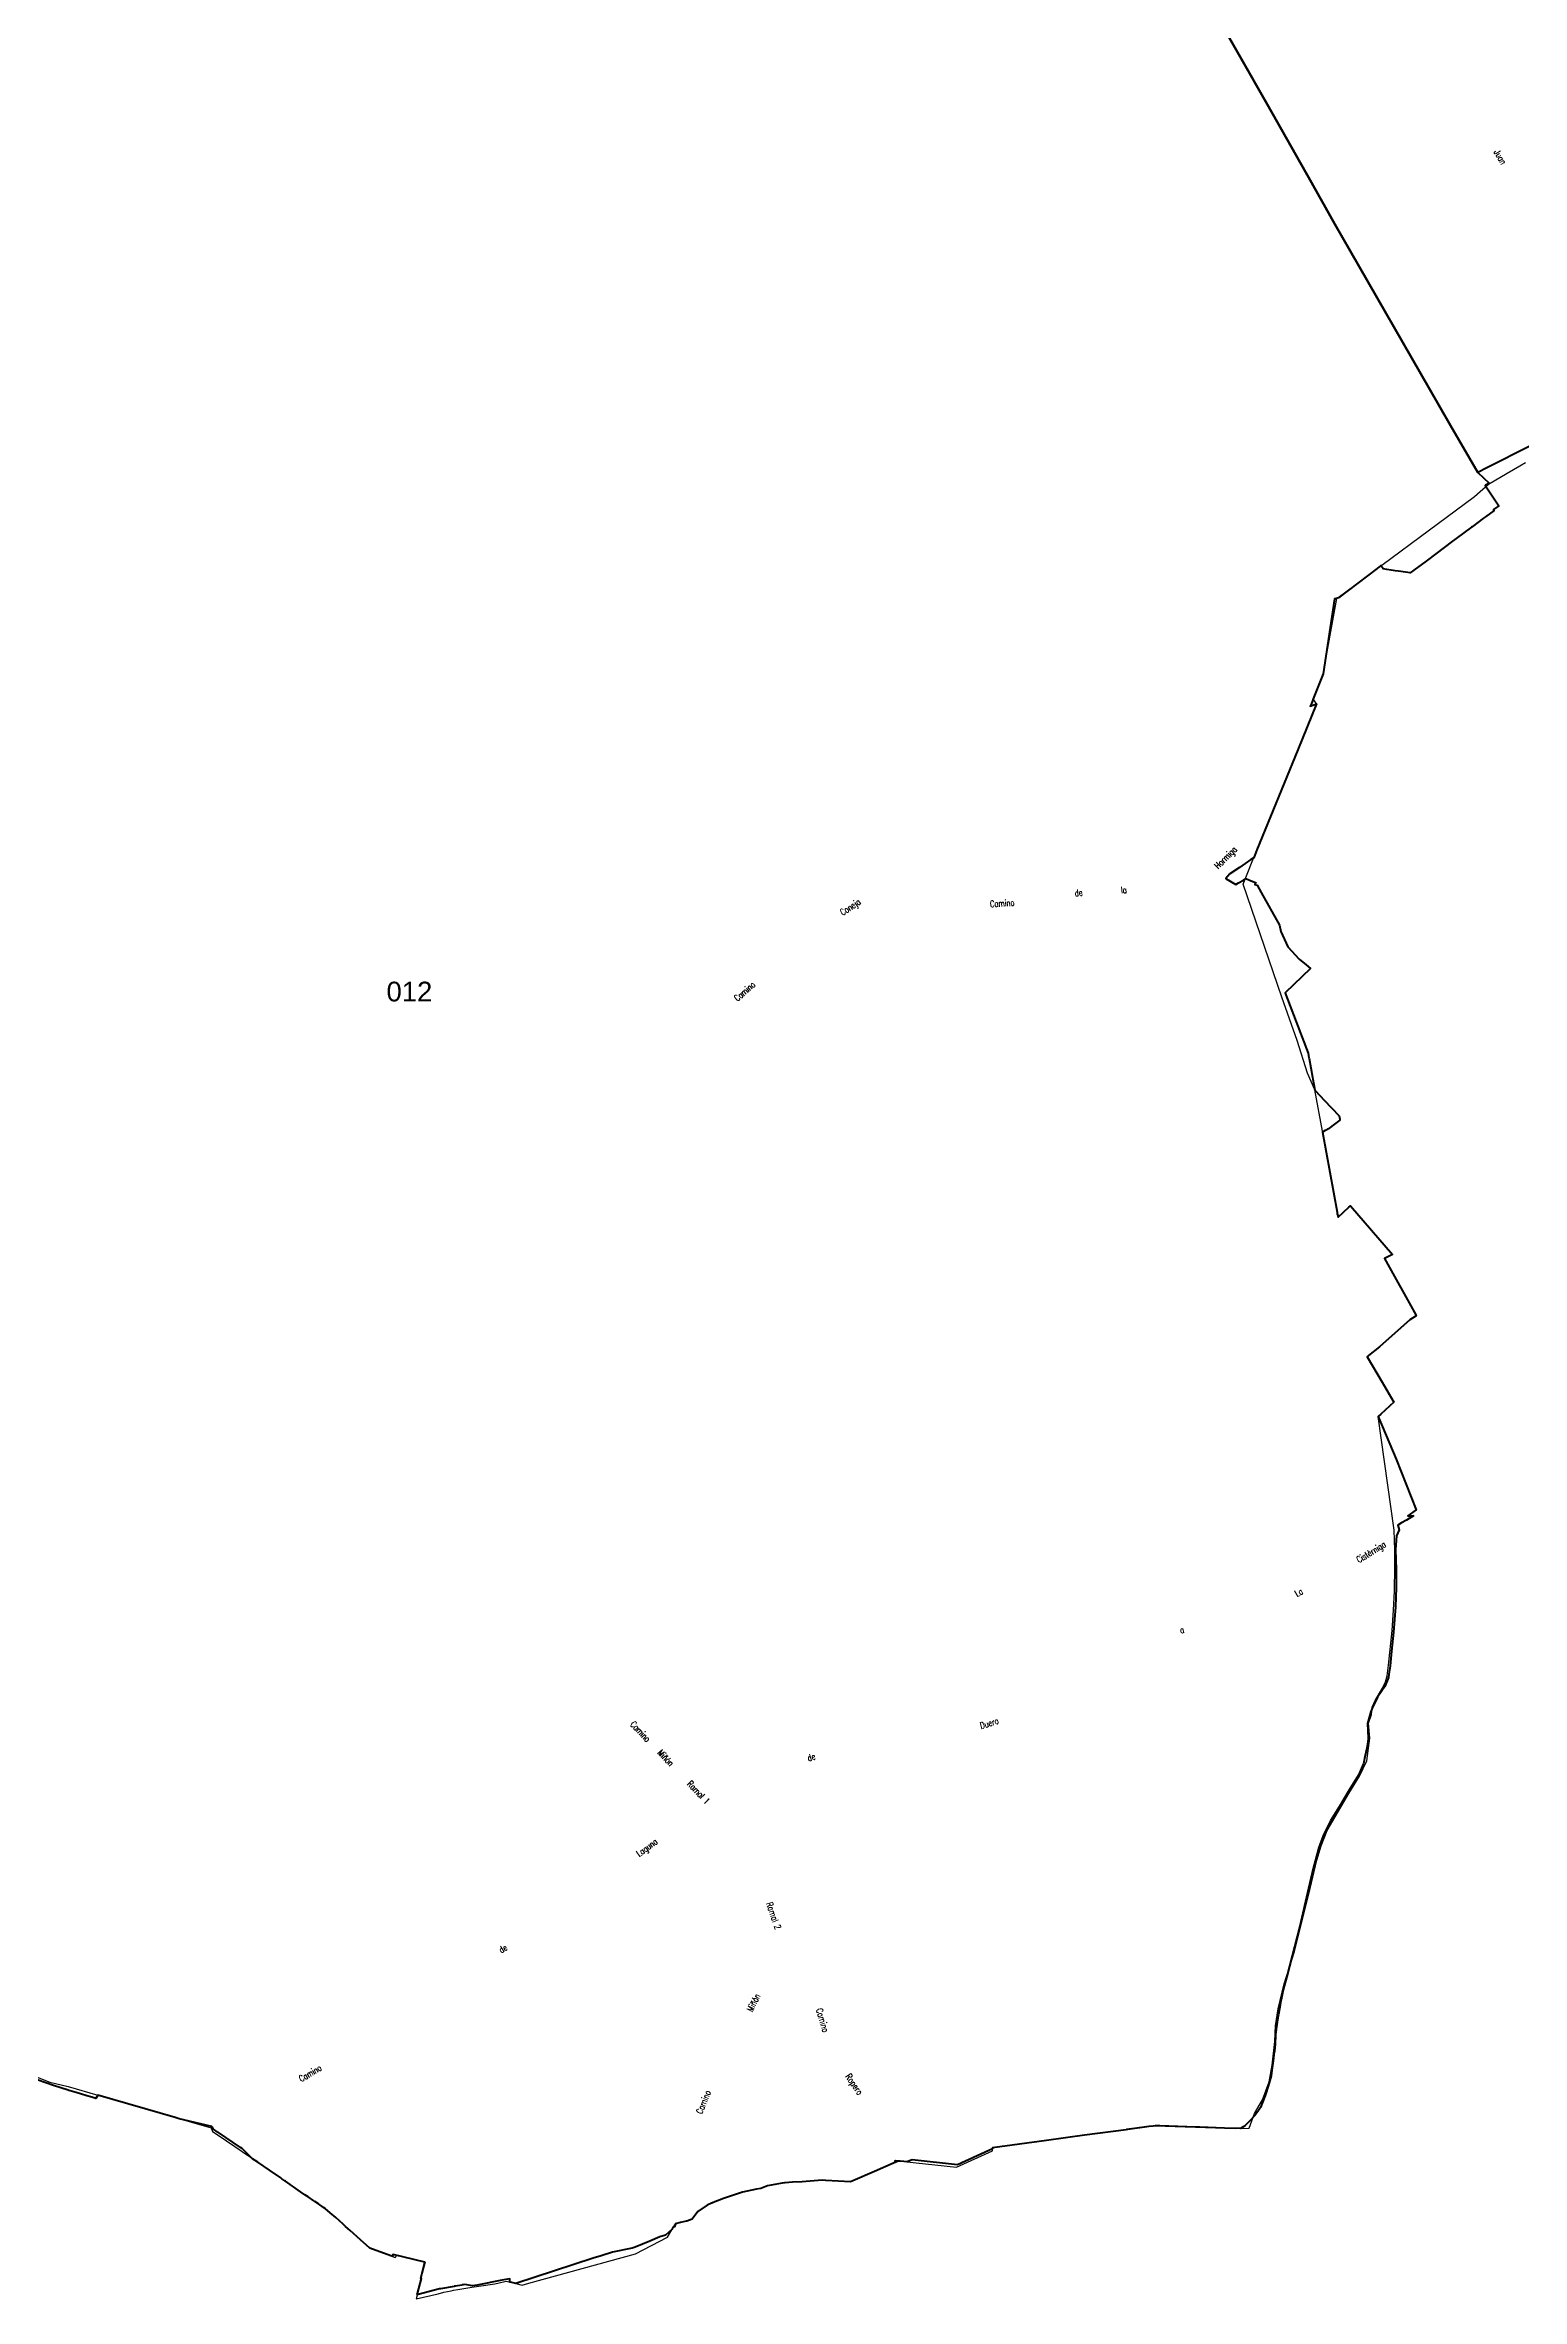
# Model space of a CAD drawing. Header units: metres. Extents: x 339638 to 364279, y 4598373 to 4630956.
# Drawn here: x 356890 to 359143, y 4605780 to 4609217 of the extents above; entities that cross this region are included whole.
import ezdxf
from ezdxf.enums import TextEntityAlignment as Align

# ---------------------------------------------------------------- set-up
doc = ezdxf.new("R2010")
doc.units = ezdxf.units.M
for name, color, linetype, lineweight in [('caminos', 1, 'Continuous', 0), ('poligonos_rusticos', 42, 'Continuous', 40), ('termino', 6, 'Continuous', 25)]:
    doc.layers.add(name, color=color, linetype=linetype, lineweight=lineweight)
doc.layers.add('poligonos_rustico_txt', color=7, linetype='Continuous')
doc.styles.add('Arial', font='arial.ttf')
doc.styles.add('caminos', font='simplex.shx', dxfattribs={"width": 0.75})

msp = doc.modelspace()

# ---------------------------------------------------------------- linework, layer by layer
at = {"layer": 'poligonos_rusticos'}
for points in [[(358617.8, 4609366.5), (358713.4, 4609199), (358754.2, 4609126.8), (358813.2, 4609022.5), (358817.3, 4609015.2), (358857.6, 4608943.9), (358881.2, 4608902.8), (359002.5, 4608691.4), (359034.1, 4608636.7), (359075.7, 4608564.9), (359092.8, 4608548.7), (359087.5, 4608545.5), (359087.1, 4608545.1), (359088.3, 4608543.1), (359107.8, 4608514.1), (359099.5, 4608508.3), (359100.4, 4608507.2), (359087.3, 4608497.4), (359084.4, 4608495.2), (359067, 4608482.2), (359066.1, 4608481.5), (359042.8, 4608464.1), (359037.2, 4608460), (358999, 4608431.4), (358996.7, 4608429.7), (358978.2, 4608415.9), (358974.2, 4608412.9), (358972.6, 4608411.7), (358954.6, 4608414.4), (358949.7, 4608415.1), (358943.4, 4608416), (358936.8, 4608417), (358931.4, 4608417.8), (358928, 4608422.9), (358927, 4608422.2), (358922.9, 4608419), (358922.2, 4608418.5), (358863.2, 4608373.8), (358857.3, 4608372.1), (358839.9, 4608258), (358824.7, 4608219.8), (358822.9, 4608215.3), (358820.5, 4608209.2), (358820.1, 4608208.4), (358829.5, 4608212.4), (358801, 4608142.1), (358738.9, 4607989.4), (358733.9, 4607977.1), (358729.6, 4607974.6), (358712.1, 4607962.4), (358697.5, 4607952.8), (358693.9, 4607948.9), (358691.2, 4607946), (358691.8, 4607945.3), (358706.5, 4607936.7), (358710.8, 4607939.1), (358718.4, 4607943.3), (358721.8, 4607945.8), (358727.6, 4607943.4), (358736.8, 4607939.8), (358737, 4607939.6), (358735.7, 4607936.8), (358739.3, 4607935.4), (358745.5, 4607924.3), (358773.4, 4607874.4), (358775.3, 4607865.2), (358785.9, 4607841.6), (358803.1, 4607822.7), (358813.8, 4607814.1), (358820.6, 4607808.6), (358781.7, 4607771.4), (358782.9, 4607768.3), (358816.9, 4607679.6), (358818.2, 4607672.3), (358818.4, 4607671.4), (358823.6, 4607643), (358824.1, 4607639.8), (358825.6, 4607631.5), (358827.2, 4607623), (358835.2, 4607614.5), (358841.4, 4607607.8), (358864.2, 4607583.6), (358865.3, 4607578.6), (358865.1, 4607577.1), (358855.2, 4607569.4), (358850.6, 4607565.8), (358847.8, 4607563.8), (358844.2, 4607561.9), (358843.1, 4607561.3), (358838.8, 4607558.9), (358861, 4607436.8), (358861.2, 4607436.1), (358861.5, 4607434.1), (358861.3, 4607434), (358861.5, 4607434.1), (358862.7, 4607429.1), (358878.9, 4607444.3), (358881.5, 4607446.7), (358945.7, 4607372.2), (358938.3, 4607368.6), (358933.3, 4607366.2), (358981.1, 4607280.2), (358981.9, 4607278.9), (358971.9, 4607272.8), (358925.7, 4607231.3), (358908.9, 4607218.1), (358906.8, 4607216.4), (358907, 4607216.1), (358929.7, 4607177.5), (358947.6, 4607147.2), (358927.8, 4607128.9), (358923.9, 4607125.4), (358924.5, 4607122.7), (358951.3, 4607060.2), (358981.9, 4606982.9), (358969, 4606974), (358977.6, 4606974), (358966.7, 4606967), (358959.3, 4606963.3), (358953.9, 4606959.6), (358955.5, 4606952.7), (358951.6, 4606943.2), (358950, 4606922.3), (358951.1, 4606892.2), (358951.3, 4606864.6), (358949.9, 4606835.2), (358946.9, 4606796.2), (358943.9, 4606767.4), (358942, 4606745.3), (358941.9, 4606744.5), (358940.2, 4606732.4), (358940.2, 4606732.4), (358939.5, 4606727.3), (358933.7, 4606713.5), (358923.9, 4606698.6), (358922.9, 4606697.4), (358922.9, 4606696.6), (358914.8, 4606680.3), (358912.8, 4606676.3), (358912.5, 4606675.5), (358907.5, 4606657), (358908.7, 4606635.4), (358907.7, 4606628.3), (358906.4, 4606619.4), (358903.6, 4606606.1), (358901.9, 4606598.2), (358901.1, 4606596.3), (358893.6, 4606578.2), (358879.4, 4606555.5), (358864.5, 4606530.7), (358850.9, 4606508.6), (358840.7, 4606488.4), (358835.4, 4606473.7), (358832.8, 4606466.5), (358832.6, 4606465.9), (358824.6, 4606436), (358815.7, 4606399.1), (358804.2, 4606348), (358784.3, 4606271.3), (358779, 4606250.8), (358775.7, 4606235.9), (358775, 4606231.6), (358774.2, 4606227.4), (358771.6, 4606213.2), (358771.4, 4606212), (358768.8, 4606194.4), (358767.3, 4606182.7), (358767.3, 4606182.4), (358766.4, 4606167.5), (358766.1, 4606163.8), (358765.5, 4606156.2), (358765.3, 4606156.2), (358764.1, 4606147.4), (358763.7, 4606142.8), (358761.7, 4606128.5), (358760.4, 4606119.6), (358757.4, 4606109), (358753, 4606094.6), (358751.4, 4606089.6), (358744.1, 4606071.5), (358741, 4606066.8), (358735.4, 4606059.5), (358726.9, 4606050.1), (358720.8, 4606044), (358718.9, 4606042.4), (358713.7, 4606039.4), (358689.1, 4606040.1), (358651.9, 4606041.7), (358645.7, 4606041.5), (358590.5, 4606043.4), (358583.6, 4606043.7), (358580.6, 4606043.2), (358574.4, 4606042.4), (358574.1, 4606042.4), (358551.9, 4606039.4), (358539.9, 4606037.7), (358539.2, 4606037.6), (358475.9, 4606029.2), (358417.7, 4606021.1), (358335.3, 4606009.9), (358335.3, 4606008.2), (358329.8, 4606005.7), (358282.1, 4605984), (358213.2, 4605991.6), (358211.4, 4605991.3), (358205.3, 4605988.8), (358200.2, 4605989.3), (358194.9, 4605989.7), (358188.1, 4605990.2), (358186.3, 4605989.5), (358187.8, 4605987.9), (358181.1, 4605985), (358160, 4605976), (358159, 4605975.6), (358118.7, 4605958.2), (358081.5, 4605959.9), (358081.2, 4605959.9), (358075.8, 4605960.6), (358045.2, 4605958.2), (358030.4, 4605957.5), (358019.1, 4605956.7), (358018.1, 4605956.7), (358014.7, 4605956), (357992.3, 4605951.8), (357982.3, 4605948), (357975.4, 4605946.9), (357954.4, 4605942.3), (357925.1, 4605932.8), (357907.1, 4605925.4), (357900.4, 4605922.6), (357886.2, 4605913), (357877.4, 4605901.2), (357869.2, 4605898.2), (357868.1, 4605898.1), (357859.8, 4605895.9), (357851.9, 4605893.9), (357850.7, 4605889.5), (357847.7, 4605888.4), (357846.4, 4605885.3), (357836.9, 4605877), (357828.1, 4605874.2), (357813.1, 4605867.7), (357790.4, 4605858.7), (357786, 4605856.9), (357756, 4605851.1), (357738.4, 4605845.4), (357726.6, 4605841.5), (357608.3, 4605803), (357602.3, 4605804.4), (357599.2, 4605805.1), (357599.1, 4605810.2), (357587.3, 4605807.9), (357549.5, 4605800.7), (357542.2, 4605799.7), (357530.6, 4605801.3), (357528, 4605801), (357526.7, 4605800.8), (357526, 4605800.6), (357516.7, 4605799.1), (357515.2, 4605798.8), (357514.5, 4605798.7), (357493.4, 4605795), (357492.1, 4605794.7), (357459.4, 4605786.4), (357458.2, 4605786.1), (357458.6, 4605787.6), (357464.5, 4605810.7), (357463.7, 4605810.8), (357469.8, 4605835.7), (357421.2, 4605847.2), (357420, 4605844.6), (357417.9, 4605845.4), (357385.7, 4605857), (357371.6, 4605869.8), (357356, 4605883.9), (357348.7, 4605889.9), (357345.2, 4605893.7), (357334.1, 4605903.8), (357325.5, 4605910.9), (357317.5, 4605917.5), (357315.1, 4605919.2), (357307.3, 4605924.5), (357301.7, 4605928.3), (357300.2, 4605929.3), (357291.8, 4605935), (357286.8, 4605938.5), (357280.1, 4605943.1), (357257.2, 4605958.9), (357256.1, 4605959.7), (357251.5, 4605962.8), (357250, 4605964.2), (357232.9, 4605975.8), (357214.8, 4605988.2), (357207, 4605993.4), (357204.5, 4605995.9), (357190.9, 4606008.9), (357188.8, 4606010.4), (357154.8, 4606033.4), (357154.7, 4606033.5), (357151, 4606036), (357150.9, 4606036.1), (357149.6, 4606037), (357147.5, 4606038.4), (357145.4, 4606041.9), (357145, 4606042.6), (357094.8, 4606054.2), (357089, 4606056), (356971.2, 4606090.2), (356967.8, 4606085.2), (356964.8, 4606086.1), (356961.6, 4606087.1), (356954.3, 4606089.3), (356944.5, 4606092.3), (356934.6, 4606095.3), (356926.9, 4606097.6), (356925.9, 4606097.9), (356903.5, 4606104.8), (356856.8, 4606121.5)], [(359222.8, 4608639.1), (359089.2, 4608572.1), (359075.7, 4608564.9), (359034.1, 4608636.7), (359002.5, 4608691.4), (358881.2, 4608902.8), (358857.6, 4608943.9), (358817.3, 4609015.2), (358813.2, 4609022.5), (358754.2, 4609126.8), (358713.4, 4609199), (358617.8, 4609366.5)]]:
    msp.add_lwpolyline(points, dxfattribs=at)
at = {"layer": 'termino'}
for points in [[(358727.1, 4606039.9), (358735.3, 4606062.1), (358747.4, 4606083), (358757.3, 4606110.5), (358761.9, 4606135.8), (358766.1, 4606172), (358766.9, 4606195.9), (358771.3, 4606221.8), (358780.4, 4606260.1), (358795.9, 4606309.3), (358817.9, 4606396.6), (358830, 4606448.6), (358836.6, 4606470.5), (358845.7, 4606494.1), (358879, 4606550.5), (358895.3, 4606576.6), (358906.6, 4606600.1), (358911, 4606634.5), (358909, 4606657.8), (358913.5, 4606671), (358914.8, 4606681.9), (358919.3, 4606692.4), (358930.3, 4606711.2), (358934.9, 4606720.6), (358937.2, 4606729.6), (358939.3, 4606746), (358944.9, 4606798.8), (358947.1, 4606829.7), (358948.8, 4606859.1), (358949.3, 4606895.9), (358949.3, 4606921.7), (358947.9, 4606952.2), (358923.9, 4607125.4), (358947.6, 4607147.2), (358906.8, 4607216.4), (358925.7, 4607231.3), (358971.9, 4607272.8), (358981.9, 4607278.9), (358933.3, 4607366.2), (358945.7, 4607372.2), (358881.5, 4607446.7), (358862.7, 4607429.1), (358838.7, 4607560.6), (358827.1, 4607623.7), (358815.7, 4607648.9), (358800.2, 4607698.7), (358776.9, 4607764.6), (358717.6, 4607937.1), (358738.9, 4607989.4), (358801, 4608142.1), (358829.5, 4608212.4), (358824.7, 4608219.8), (358839.9, 4608258), (358860.9, 4608372.9), (359070.8, 4608528.3), (359092.1, 4608547.1), (359120.4, 4608563.7), (359139.7, 4608574.9), (359148.5, 4608580)], [(356828.4, 4606137.7), (356898, 4606109.9), (356925.6, 4606103.6), (356971.2, 4606090.5), (357143.9, 4606040.6), (357145.8, 4606035), (357155.8, 4606028.3), (357250, 4605964.2), (357251.5, 4605962.8), (357317.5, 4605917.5), (357334.2, 4605903.6), (357385.7, 4605857), (357424.7, 4605842.9), (357427.1, 4605845.7), (357470.1, 4605835.6), (357463.7, 4605810.8), (357464.5, 4605810.7), (357456.4, 4605779.5), (357489.8, 4605787.2), (357498.9, 4605789.9), (357510.1, 4605792), (357513.6, 4605792.9), (357519.9, 4605793.9), (357532.2, 4605796), (357541.4, 4605797.5), (357552.1, 4605799.1), (357576.3, 4605802.6), (357583.2, 4605804), (357593.6, 4605806.5), (357608.3, 4605802.9), (357618, 4605800.7), (357628.2, 4605803.8), (357791.2, 4605848.5), (357839.7, 4605873.5), (357848.3, 4605888.6), (357851.9, 4605893.9), (357868.2, 4605898.1), (357869.2, 4605898.2), (357877.4, 4605901.2), (357886.2, 4605913), (357900.4, 4605922.6), (357925.1, 4605932.8), (357954.4, 4605942.3), (357975.4, 4605946.9), (357982.3, 4605948), (357992.3, 4605951.8), (358018, 4605956.7), (358022.1, 4605956.9), (358030.4, 4605957.5), (358045.2, 4605958.2), (358075.8, 4605960.6), (358081.2, 4605960.6), (358118.7, 4605958.2), (358191.9, 4605989.7), (358200.2, 4605989.3), (358280.4, 4605980.5), (358335.4, 4606005.5), (358335.3, 4606009.9), (358411.9, 4606020.4), (358416.7, 4606021.1), (358475.9, 4606029.2), (358538.5, 4606037.5), (358574.5, 4606042.3), (358583.6, 4606043.7), (358705.9, 4606039.2), (358727.1, 4606039.9)]]:
    msp.add_lwpolyline(points, dxfattribs=at)

# ---------------------------------------------------------------- texts
at = {"layer": 'caminos', "style": 'caminos', "width": 0.75}
for s, rotation, p in [('Juan', -59.52, (359097.2, 4609052.2)), ('Hormiga', 44.7319, (358681.8, 4607957.4)), ('la', 3.9429, (358532, 4607920.1)), ('Coneja', 33.3144, (358108.7, 4607886.4)), ('Camino', 3.6538, (358332.2, 4607898.9)), ('de', 7.6208, (358461.9, 4607915.3)), ('Camino', 41.0167, (357948.6, 4607755.5)), ('Cistérniga', 31.815, (358896.1, 4606898.9)), ('La', 29.5764, (358801.6, 4606847.3)), ('a', 14.1115, (358623.3, 4606791.3)), ('Duero', 17.303, (358319.1, 4606645.7)), ('Camino', -46.4004, (357779.9, 4606652.9)), ('Miñón', -46.7353, (357821.6, 4606609.7)), ('de', 18.4316, (358056, 4606596.3)), ('Ramal 1', -46.3597, (357866.7, 4606562.1)), ('Laguna', 36.2775, (357798.6, 4606451)), ('Ramal 2', -70.7231, (357987.2, 4606381.6)), ('de', 32.0383, (357588.1, 4606303.9)), ('Miñón', 63.7976, (357971.9, 4606215.1)), ('Camino', -73.5459, (358063.4, 4606220.2)), ('Camino', 30.6029, (357282.9, 4606107.4)), ('Ropero', -55.8072, (358108.2, 4606116.9)), ('Camino', 68.1833, (357895.1, 4606059.5))]:
    msp.add_text(s, height=10, rotation=rotation, dxfattribs=at).set_placement(p, align=Align.BOTTOM_LEFT)
at = {"layer": 'poligonos_rustico_txt', "style": 'Arial'}
msp.add_text('012', height=30, dxfattribs=at).set_placement((357446.2, 4607749.4), align=Align.BOTTOM_CENTER)

doc.saveas('drawing.dxf')
